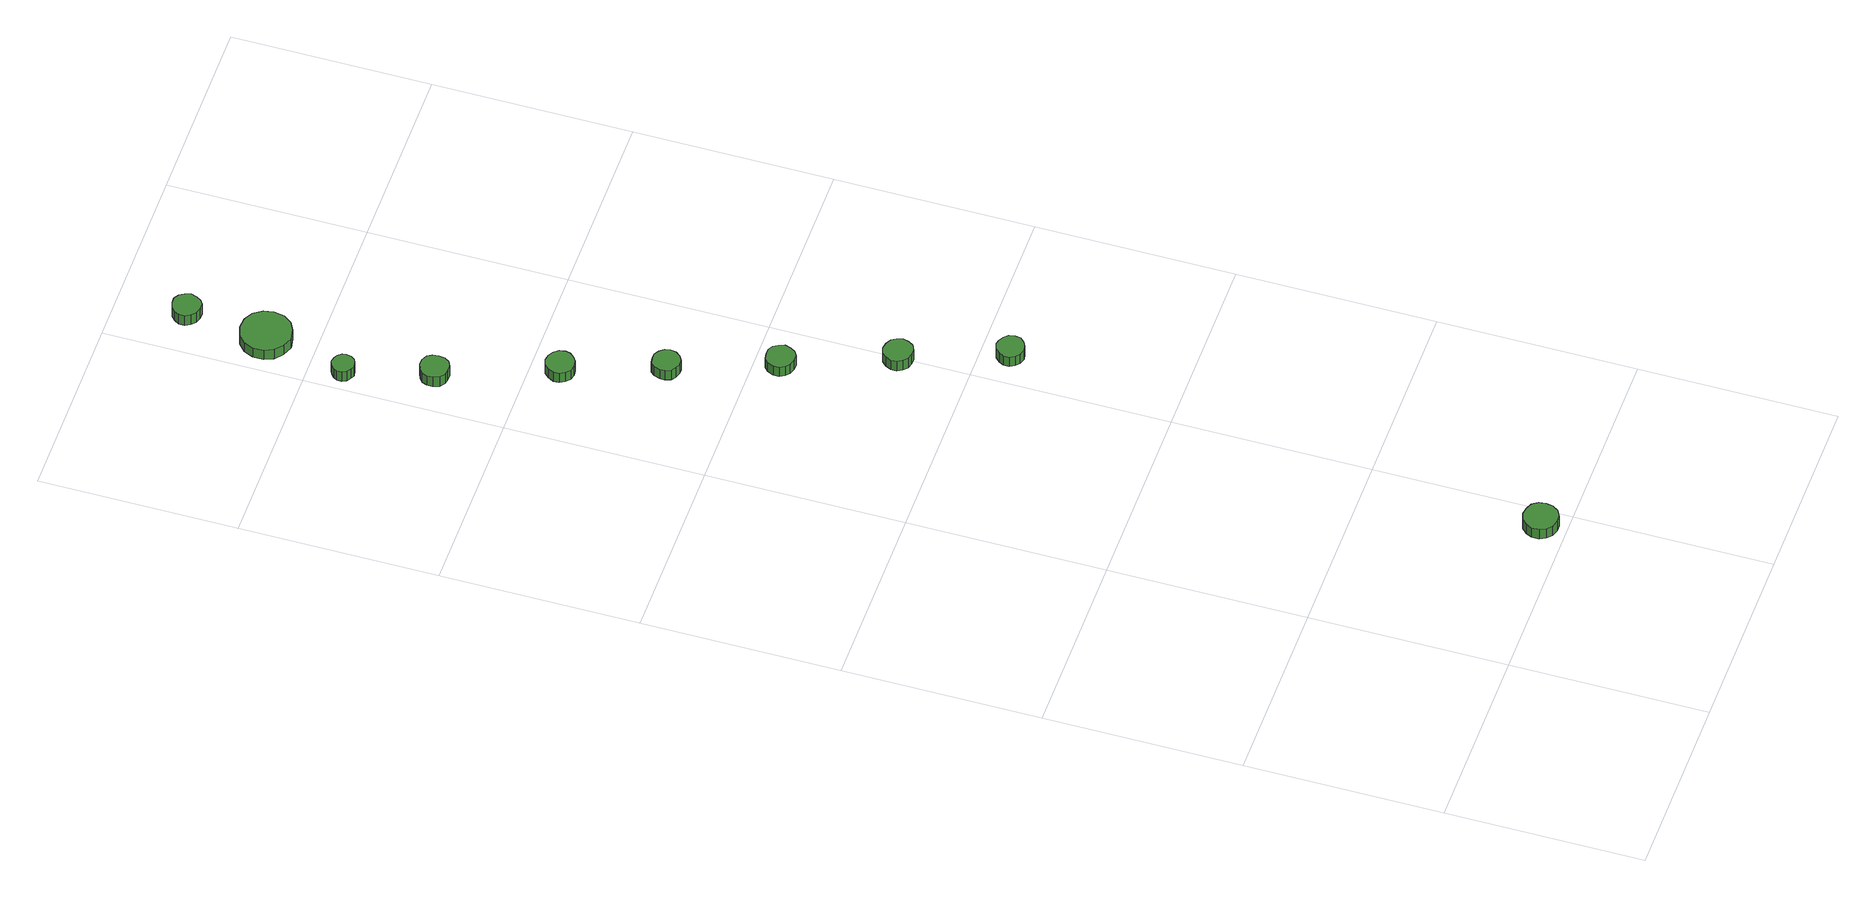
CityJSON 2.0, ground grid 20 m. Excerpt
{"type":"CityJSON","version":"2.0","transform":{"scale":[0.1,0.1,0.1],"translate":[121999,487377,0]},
"CityObjects":{
"tree1":{"type":"SolitaryVegetationObject","attributes":{"function":"something"},"geometry":[{"type":"MultiSurface","lod":"1","boundaries":[[[0,1,2,3,4,5,6,7,8,9,10,11,12,13,14]],[[15,16,17,18,19,20,21,22,23,24,25,26,27,28,29]],[[0,29,28,1]],[[1,28,27,2]],[[2,27,26,3]],[[3,26,25,4]],[[4,25,24,5]],[[5,24,23,6]],[[6,23,22,7]],[[7,22,21,8]],[[8,21,20,9]],[[9,20,19,10]],[[10,19,18,11]],[[11,18,17,12]],[[12,17,16,13]],[[13,16,15,14]],[[14,15,29,0]]]}]},
"tree2":{"type":"SolitaryVegetationObject","attributes":{"function":"something"},"geometry":[{"type":"MultiSurface","lod":"1","boundaries":[[[30,31,32,33,34,35,36,37,38,39,40,41,42,43,44]],[[45,46,47,48,49,50,51,52,53,54,55,56,57,58,59]],[[30,59,58,31]],[[31,58,57,32]],[[32,57,56,33]],[[33,56,55,34]],[[34,55,54,35]],[[35,54,53,36]],[[36,53,52,37]],[[37,52,51,38]],[[38,51,50,39]],[[39,50,49,40]],[[40,49,48,41]],[[41,48,47,42]],[[42,47,46,43]],[[43,46,45,44]],[[44,45,59,30]]]}]},
"tree3":{"type":"SolitaryVegetationObject","attributes":{"function":"something"},"geometry":[{"type":"MultiSurface","lod":"1","boundaries":[[[60,61,62,63,64,65,66,67,68,69,70,71,72,73,74]],[[75,76,77,78,79,80,81,82,83,84,85,86,87,88,89]],[[60,89,88,61]],[[61,88,87,62]],[[62,87,86,63]],[[63,86,85,64]],[[64,85,84,65]],[[65,84,83,66]],[[66,83,82,67]],[[67,82,81,68]],[[68,81,80,69]],[[69,80,79,70]],[[70,79,78,71]],[[71,78,77,72]],[[72,77,76,73]],[[73,76,75,74]],[[74,75,89,60]]]}]},
"tree4":{"type":"SolitaryVegetationObject","attributes":{"function":"something"},"geometry":[{"type":"MultiSurface","lod":"1","boundaries":[[[90,91,92,93,94,95,96,97,98,99,100,101,102,103,104]],[[105,106,107,108,109,110,111,112,113,114,115,116,117,118,119]],[[90,119,118,91]],[[91,118,117,92]],[[92,117,116,93]],[[93,116,115,94]],[[94,115,114,95]],[[95,114,113,96]],[[96,113,112,97]],[[97,112,111,98]],[[98,111,110,99]],[[99,110,109,100]],[[100,109,108,101]],[[101,108,107,102]],[[102,107,106,103]],[[103,106,105,104]],[[104,105,119,90]]]}]},
"tree5":{"type":"SolitaryVegetationObject","attributes":{"function":"something"},"geometry":[{"type":"MultiSurface","lod":"1","boundaries":[[[120,121,122,123,124,125,126,127,128,129,130,131,132,133,134]],[[135,136,137,138,139,140,141,142,143,144,145,146,147,148,149]],[[120,149,148,121]],[[121,148,147,122]],[[122,147,146,123]],[[123,146,145,124]],[[124,145,144,125]],[[125,144,143,126]],[[126,143,142,127]],[[127,142,141,128]],[[128,141,140,129]],[[129,140,139,130]],[[130,139,138,131]],[[131,138,137,132]],[[132,137,136,133]],[[133,136,135,134]],[[134,135,149,120]]]}]},
"tree6":{"type":"SolitaryVegetationObject","attributes":{"function":"something"},"geometry":[{"type":"MultiSurface","lod":"1","boundaries":[[[150,151,152,153,154,155,156,157,158,159,160,161,162,163,164]],[[165,166,167,168,169,170,171,172,173,174,175,176,177,178,179]],[[150,179,178,151]],[[151,178,177,152]],[[152,177,176,153]],[[153,176,175,154]],[[154,175,174,155]],[[155,174,173,156]],[[156,173,172,157]],[[157,172,171,158]],[[158,171,170,159]],[[159,170,169,160]],[[160,169,168,161]],[[161,168,167,162]],[[162,167,166,163]],[[163,166,165,164]],[[164,165,179,150]]]}]},
"tree7":{"type":"SolitaryVegetationObject","attributes":{"function":"something"},"geometry":[{"type":"MultiSurface","lod":"1","boundaries":[[[180,181,182,183,184,185,186,187,188,189,190,191,192,193,194]],[[195,196,197,198,199,200,201,202,203,204,205,206,207,208,209]],[[180,209,208,181]],[[181,208,207,182]],[[182,207,206,183]],[[183,206,205,184]],[[184,205,204,185]],[[185,204,203,186]],[[186,203,202,187]],[[187,202,201,188]],[[188,201,200,189]],[[189,200,199,190]],[[190,199,198,191]],[[191,198,197,192]],[[192,197,196,193]],[[193,196,195,194]],[[194,195,209,180]]]}]},
"tree8":{"type":"SolitaryVegetationObject","attributes":{"function":"something"},"geometry":[{"type":"MultiSurface","lod":"1","boundaries":[[[210,211,212,213,214,215,216,217,218,219,220,221,222,223,224]],[[225,226,227,228,229,230,231,232,233,234,235,236,237,238,239]],[[210,239,238,211]],[[211,238,237,212]],[[212,237,236,213]],[[213,236,235,214]],[[214,235,234,215]],[[215,234,233,216]],[[216,233,232,217]],[[217,232,231,218]],[[218,231,230,219]],[[219,230,229,220]],[[220,229,228,221]],[[221,228,227,222]],[[222,227,226,223]],[[223,226,225,224]],[[224,225,239,210]]]}]},
"tree9":{"type":"SolitaryVegetationObject","attributes":{"function":"something"},"geometry":[{"type":"MultiSurface","lod":"1","boundaries":[[[240,241,242,243,244,245,246,247,248,249,250,251,252,253,254]],[[255,256,257,258,259,260,261,262,263,264,265,266,267,268,269]],[[240,269,268,241]],[[241,268,267,242]],[[242,267,266,243]],[[243,266,265,244]],[[244,265,264,245]],[[245,264,263,246]],[[246,263,262,247]],[[247,262,261,248]],[[248,261,260,249]],[[249,260,259,250]],[[250,259,258,251]],[[251,258,257,252]],[[252,257,256,253]],[[253,256,255,254]],[[254,255,269,240]]]}]},
"tree10":{"type":"SolitaryVegetationObject","attributes":{"function":"something"},"geometry":[{"type":"MultiSurface","lod":"1","boundaries":[[[270,271,272,273,274,275,276,277,278,279,280,281,282,283,284]],[[285,286,287,288,289,290,291,292,293,294,295,296,297,298,299]],[[270,299,298,271]],[[271,298,297,272]],[[272,297,296,273]],[[273,296,295,274]],[[274,295,294,275]],[[275,294,293,276]],[[276,293,292,277]],[[277,292,291,278]],[[278,291,290,279]],[[279,290,289,280]],[[280,289,288,281]],[[281,288,287,282]],[[282,287,286,283]],[[283,286,285,284]],[[284,285,299,270]]]}]}
},
"vertices":[
[191,24,21],[190,31,21],[186,37,21],[179,40,21],[172,41,21],[165,39,21],[160,34,21],[157,28,21],[157,20,21],[160,14,21],[165,9,21],[172,7,21],[179,7,21],[186,11,21],[190,17,21],[190,17,8],[186,11,8],[179,7,8],[172,7,8],[165,9,8],[160,14,8],[157,20,8],[157,28,8],[160,34,8],[165,39,8],[172,41,8],[179,40,8],[186,37,8],[190,31,8],[191,24,8],
[57,1083,15],[56,1089,15],[53,1094,15],[47,1097,15],[41,1097,15],[36,1095,15],[31,1091,15],[29,1086,15],[29,1080,15],[31,1074,15],[36,1070,15],[41,1069,15],[47,1069,15],[53,1072,15],[56,1077,15],[56,1077,2],[53,1072,2],[47,1069,2],[41,1069,2],[36,1070,2],[31,1074,2],[29,1080,2],[29,1086,2],[31,1091,2],[36,1095,2],[41,1097,2],[47,1097,2],[53,1094,2],[56,1089,2],[57,1083,2],
[32,1167,15],[31,1171,15],[28,1175,15],[24,1177,15],[19,1178,15],[15,1176,15],[11,1173,15],[9,1169,15],[9,1164,15],[11,1160,15],[15,1157,15],[19,1155,15],[24,1156,15],[28,1158,15],[31,1162,15],[31,1162,2],[28,1158,2],[24,1156,2],[19,1155,2],[15,1157,2],[11,1160,2],[9,1164,2],[9,1169,2],[11,1173,2],[15,1176,2],[19,1178,2],[24,1177,2],[28,1175,2],[31,1171,2],[32,1167,2],
[101,971,13],[100,977,13],[96,982,13],[91,985,13],[85,986,13],[79,984,13],[75,980,13],[72,974,13],[72,968,13],[75,963,13],[79,959,13],[85,957,13],[91,958,13],[96,961,13],[100,966,13],[100,966,0],[96,961,0],[91,958,0],[85,957,0],[79,959,0],[75,963,0],[72,968,0],[72,974,0],[75,980,0],[79,984,0],[85,986,0],[91,985,0],[96,982,0],[100,977,0],[101,971,0],
[133,877,13],[132,882,13],[128,887,13],[123,890,13],[118,890,13],[112,889,13],[108,885,13],[106,879,13],[106,874,13],[108,868,13],[112,865,13],[118,863,13],[123,863,13],[128,866,13],[132,871,13],[132,871,0],[128,866,0],[123,863,0],[118,863,0],[112,865,0],[108,868,0],[106,874,0],[106,879,0],[108,885,0],[112,889,0],[118,890,0],[123,890,0],[128,887,0],[132,882,0],[133,877,0],
[172,775,13],[170,781,13],[167,786,13],[162,789,13],[156,789,13],[150,788,13],[146,784,13],[143,778,13],[143,772,13],[146,767,13],[150,763,13],[156,761,13],[162,761,13],[167,764,13],[170,769,13],[170,769,0],[167,764,0],[162,761,0],[156,761,0],[150,763,0],[146,767,0],[143,772,0],[143,778,0],[146,784,0],[150,788,0],[156,789,0],[162,789,0],[167,786,0],[170,781,0],[172,775,0],
[214,671,13],[212,677,13],[209,682,13],[203,685,13],[197,686,13],[191,684,13],[187,680,13],[184,674,13],[184,668,13],[187,663,13],[191,659,13],[197,657,13],[203,657,13],[209,660,13],[212,665,13],[212,665,0],[209,660,0],[203,657,0],[197,657,0],[191,659,0],[187,663,0],[184,668,0],[184,674,0],[187,680,0],[191,684,0],[197,686,0],[203,685,0],[209,682,0],[212,677,0],[214,671,0],
[249,571,14],[248,577,14],[244,581,14],[239,584,14],[234,585,14],[228,583,14],[224,579,14],[221,574,14],[221,568,14],[224,563,14],[228,559,14],[234,557,14],[239,558,14],[244,561,14],[248,565,14],[248,565,1],[244,561,1],[239,558,1],[234,557,1],[228,559,1],[224,563,1],[221,568,1],[221,574,1],[224,579,1],[228,583,1],[234,585,1],[239,584,1],[244,581,1],[248,577,1],[249,571,1],
[63,1249,15],[61,1259,15],[55,1268,15],[46,1273,15],[35,1274,15],[25,1271,15],[17,1264,15],[13,1254,15],[13,1243,15],[17,1234,15],[25,1227,15],[35,1223,15],[46,1225,15],[55,1230,15],[61,1238,15],[61,1238,2],[55,1230,2],[46,1225,2],[35,1223,2],[25,1227,2],[17,1234,2],[13,1243,2],[13,1254,2],[17,1264,2],[25,1271,2],[35,1274,2],[46,1273,2],[55,1268,2],[61,1259,2],[63,1249,2],
[62,1331,14],[60,1337,14],[57,1342,14],[52,1345,14],[46,1345,14],[40,1343,14],[36,1339,14],[33,1334,14],[33,1328,14],[36,1323,14],[40,1319,14],[46,1317,14],[52,1317,14],[57,1320,14],[60,1325,14],[60,1325,1],[57,1320,1],[52,1317,1],[46,1317,1],[40,1319,1],[36,1323,1],[33,1328,1],[33,1334,1],[36,1339,1],[40,1343,1],[46,1345,1],[52,1345,1],[57,1342,1],[60,1337,1],[62,1331,1]
]}
